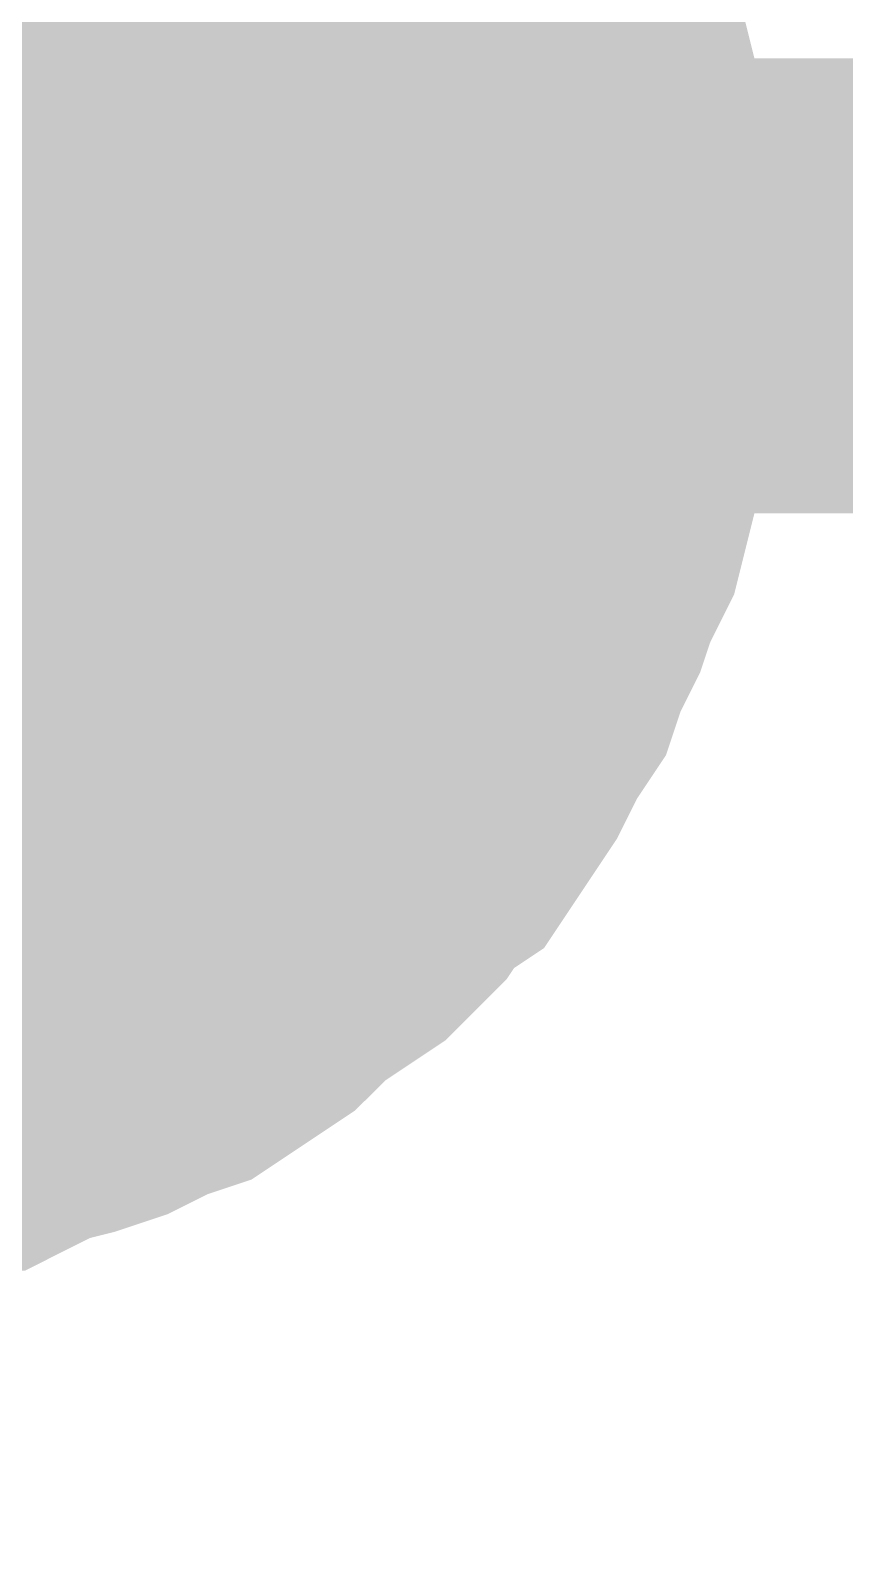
# Model space of a CAD drawing. Header units: inches. Extents: x 0 to 11.8, y 0 to 7.9.
# Drawn here: x 5.70656 to 5.72768, y 4.66732 to 4.7065 of the extents above; entities that cross this region are included whole.
import ezdxf

# ---------------------------------------------------------------- set-up
doc = ezdxf.new("R2010")
doc.units = ezdxf.units.IN
doc.header["$MEASUREMENT"] = 0
doc.layers.add('Sheet', color=255, linetype='Continuous')

msp = doc.modelspace()

# ---------------------------------------------------------------- linework, layer by layer
at = {"layer": 'Sheet'}
msp.add_lwpolyline([(5.69, 4.7, 0.02, 0.02, 1), (5.71, 4.7, 0.02, 0.02, 1)], format="xyseb", close=True, dxfattribs=at)
for points in [[(5.715626, 4.712527, 0.0118, 0.0118, 0), (5.716143, 4.711752, 0.0118, 0.0118, 0), (5.71666, 4.710977, 0.0118, 0.0118, 0), (5.717177, 4.710201, 0.0118, 0.0118, 0), (5.717694, 4.709426, 0.0118, 0.0118, 0), (5.717952, 4.708651, 0.0118, 0.0118, 0), (5.718469, 4.707617, 0.0118, 0.0118, 0), (5.718728, 4.706842, 0.0118, 0.0118, 0), (5.719244, 4.705808, 0.0118, 0.0118, 0), (5.719503, 4.704774, 0.0118, 0.0118, 0), (5.719503, 4.703999, 0.0118, 0.0118, 0), (5.719761, 4.702965, 0.0118, 0.0118, 0), (5.72002, 4.701931, 0.0118, 0.0118, 0), (5.72002, 4.700898, 0.0118, 0.0118, 0), (5.72002, 4.699864, 0.0118, 0.0118, 0)], [(5.715626, 4.712527, 0.0118, 0.0118, 0), (5.716143, 4.711752, 0.0118, 0.0118, 0), (5.71666, 4.710977, 0.0118, 0.0118, 0), (5.717177, 4.710201, 0.0118, 0.0118, 0), (5.717694, 4.709426, 0.0118, 0.0118, 0), (5.717952, 4.708651, 0.0118, 0.0118, 0), (5.718469, 4.707617, 0.0118, 0.0118, 0), (5.718728, 4.706842, 0.0118, 0.0118, 0), (5.719244, 4.705808, 0.0118, 0.0118, 0), (5.719503, 4.704774, 0.0118, 0.0118, 0), (5.719503, 4.703999, 0.0118, 0.0118, 0), (5.719761, 4.702965, 0.0118, 0.0118, 0), (5.72002, 4.701931, 0.0118, 0.0118, 0), (5.72002, 4.700898, 0.0118, 0.0118, 0), (5.72002, 4.699864, 0.0118, 0.0118, 0)], [(5.715626, 4.712527, 0.0118, 0.0118, 0), (5.716143, 4.711752, 0.0118, 0.0118, 0), (5.71666, 4.710977, 0.0118, 0.0118, 0), (5.717177, 4.710201, 0.0118, 0.0118, 0), (5.717694, 4.709426, 0.0118, 0.0118, 0), (5.717952, 4.708651, 0.0118, 0.0118, 0), (5.718469, 4.707617, 0.0118, 0.0118, 0), (5.718728, 4.706842, 0.0118, 0.0118, 0), (5.719244, 4.705808, 0.0118, 0.0118, 0), (5.719503, 4.704774, 0.0118, 0.0118, 0), (5.719503, 4.703999, 0.0118, 0.0118, 0), (5.719761, 4.702965, 0.0118, 0.0118, 0), (5.72002, 4.701931, 0.0118, 0.0118, 0), (5.72002, 4.700898, 0.0118, 0.0118, 0), (5.72002, 4.699864, 0.0118, 0.0118, 0)], [(5.715626, 4.712527, 0.0118, 0.0118, 0), (5.716143, 4.711752, 0.0118, 0.0118, 0), (5.71666, 4.710977, 0.0118, 0.0118, 0), (5.717177, 4.710201, 0.0118, 0.0118, 0), (5.717694, 4.709426, 0.0118, 0.0118, 0), (5.717952, 4.708651, 0.0118, 0.0118, 0), (5.718469, 4.707617, 0.0118, 0.0118, 0), (5.718728, 4.706842, 0.0118, 0.0118, 0), (5.719244, 4.705808, 0.0118, 0.0118, 0), (5.719503, 4.704774, 0.0118, 0.0118, 0), (5.719503, 4.703999, 0.0118, 0.0118, 0), (5.719761, 4.702965, 0.0118, 0.0118, 0), (5.72002, 4.701931, 0.0118, 0.0118, 0), (5.72002, 4.700898, 0.0118, 0.0118, 0), (5.72002, 4.699864, 0.0118, 0.0118, 0)], [(5.715626, 4.712527, 0.0118, 0.0118, 0), (5.716143, 4.711752, 0.0118, 0.0118, 0), (5.71666, 4.710977, 0.0118, 0.0118, 0), (5.717177, 4.710201, 0.0118, 0.0118, 0), (5.717694, 4.709426, 0.0118, 0.0118, 0), (5.717952, 4.708651, 0.0118, 0.0118, 0), (5.718469, 4.707617, 0.0118, 0.0118, 0), (5.718728, 4.706842, 0.0118, 0.0118, 0), (5.719244, 4.705808, 0.0118, 0.0118, 0), (5.719503, 4.704774, 0.0118, 0.0118, 0), (5.719503, 4.703999, 0.0118, 0.0118, 0), (5.719761, 4.702965, 0.0118, 0.0118, 0), (5.72002, 4.701931, 0.0118, 0.0118, 0), (5.72002, 4.700898, 0.0118, 0.0118, 0), (5.72002, 4.699864, 0.0118, 0.0118, 0)], [(5.717952, 4.708651, 0.0039, 0.0039, 0), (5.718469, 4.707617, 0.0039, 0.0039, 0), (5.718728, 4.706842, 0.0039, 0.0039, 0), (5.719244, 4.705808, 0.0039, 0.0039, 0), (5.719503, 4.704774, 0.0039, 0.0039, 0), (5.719503, 4.703999, 0.0039, 0.0039, 0), (5.719761, 4.702965, 0.0039, 0.0039, 0), (5.72002, 4.701931, 0.0039, 0.0039, 0), (5.72002, 4.700898, 0.0039, 0.0039, 0), (5.72002, 4.699864, 0.0039, 0.0039, 0)], [(5.717952, 4.708651, 0.0039, 0.0039, 0), (5.718469, 4.707617, 0.0039, 0.0039, 0), (5.718728, 4.706842, 0.0039, 0.0039, 0), (5.719244, 4.705808, 0.0039, 0.0039, 0), (5.719503, 4.704774, 0.0039, 0.0039, 0), (5.719503, 4.703999, 0.0039, 0.0039, 0), (5.719761, 4.702965, 0.0039, 0.0039, 0), (5.72002, 4.701931, 0.0039, 0.0039, 0), (5.72002, 4.700898, 0.0039, 0.0039, 0), (5.72002, 4.699864, 0.0039, 0.0039, 0)], [(5.717952, 4.708651, 0.0039, 0.0039, 0), (5.718469, 4.707617, 0.0039, 0.0039, 0), (5.718728, 4.706842, 0.0039, 0.0039, 0), (5.719244, 4.705808, 0.0039, 0.0039, 0), (5.719503, 4.704774, 0.0039, 0.0039, 0), (5.719503, 4.703999, 0.0039, 0.0039, 0), (5.719761, 4.702965, 0.0039, 0.0039, 0), (5.72002, 4.701931, 0.0039, 0.0039, 0), (5.72002, 4.700898, 0.0039, 0.0039, 0), (5.72002, 4.699864, 0.0039, 0.0039, 0)], [(5.717952, 4.708651, 0.0039, 0.0039, 0), (5.718469, 4.707617, 0.0039, 0.0039, 0), (5.718728, 4.706842, 0.0039, 0.0039, 0), (5.719244, 4.705808, 0.0039, 0.0039, 0), (5.719503, 4.704774, 0.0039, 0.0039, 0), (5.719503, 4.703999, 0.0039, 0.0039, 0), (5.719761, 4.702965, 0.0039, 0.0039, 0), (5.72002, 4.701931, 0.0039, 0.0039, 0), (5.72002, 4.700898, 0.0039, 0.0039, 0), (5.72002, 4.699864, 0.0039, 0.0039, 0)], [(5.717952, 4.708651, 0.0039, 0.0039, 0), (5.718469, 4.707617, 0.0039, 0.0039, 0), (5.718728, 4.706842, 0.0039, 0.0039, 0), (5.719244, 4.705808, 0.0039, 0.0039, 0), (5.719503, 4.704774, 0.0039, 0.0039, 0), (5.719503, 4.703999, 0.0039, 0.0039, 0), (5.719761, 4.702965, 0.0039, 0.0039, 0), (5.72002, 4.701931, 0.0039, 0.0039, 0), (5.72002, 4.700898, 0.0039, 0.0039, 0), (5.72002, 4.699864, 0.0039, 0.0039, 0)], [(4.300094, 4.29981, 0.0118, 0.0118, 0), (4.300094, 4.699864, 0.0118, 0.0118, 0), (5.700119, 4.699864, 0.0118, 0.0118, 0), (6.20022, 4.699864, 0.0118, 0.0118, 0)], [(5.72002, 4.699864, 0.0118, 0.0118, 0), (5.72002, 4.69883, 0.0118, 0.0118, 0), (5.72002, 4.697797, 0.0118, 0.0118, 0), (5.719761, 4.696763, 0.0118, 0.0118, 0), (5.719503, 4.695729, 0.0118, 0.0118, 0), (5.719503, 4.694954, 0.0118, 0.0118, 0), (5.719244, 4.69392, 0.0118, 0.0118, 0), (5.718728, 4.692886, 0.0118, 0.0118, 0), (5.718469, 4.692111, 0.0118, 0.0118, 0), (5.717952, 4.691077, 0.0118, 0.0118, 0), (5.717694, 4.690302, 0.0118, 0.0118, 0), (5.717177, 4.689527, 0.0118, 0.0118, 0), (5.71666, 4.688493, 0.0118, 0.0118, 0), (5.716143, 4.687718, 0.0118, 0.0118, 0), (5.715626, 4.686942, 0.0118, 0.0118, 0), (5.714851, 4.686425, 0.0118, 0.0118, 0), (5.714334, 4.68565, 0.0118, 0.0118, 0), (5.713559, 4.684875, 0.0118, 0.0118, 0), (5.712783, 4.684358, 0.0118, 0.0118, 0), (5.712008, 4.683841, 0.0118, 0.0118, 0), (5.711232, 4.683066, 0.0118, 0.0118, 0), (5.710457, 4.682549, 0.0118, 0.0118, 0), (5.709682, 4.682032, 0.0118, 0.0118, 0), (5.708906, 4.681774, 0.0118, 0.0118, 0), (5.707873, 4.681257, 0.0118, 0.0118, 0), (5.707097, 4.680998, 0.0118, 0.0118, 0), (5.706063, 4.68074, 0.0118, 0.0118, 0), (5.70503, 4.680223, 0.0118, 0.0118, 0), (5.704254, 4.680223, 0.0118, 0.0118, 0), (5.703221, 4.679965, 0.0118, 0.0118, 0), (5.702187, 4.679706, 0.0118, 0.0118, 0), (5.701153, 4.679706, 0.0118, 0.0118, 0), (5.700119, 4.679706, 0.0118, 0.0118, 0)], [(5.72002, 4.699864, 0.0118, 0.0118, 0), (5.72002, 4.69883, 0.0118, 0.0118, 0), (5.72002, 4.697797, 0.0118, 0.0118, 0), (5.719761, 4.696763, 0.0118, 0.0118, 0), (5.719503, 4.695729, 0.0118, 0.0118, 0), (5.719503, 4.694954, 0.0118, 0.0118, 0), (5.719244, 4.69392, 0.0118, 0.0118, 0), (5.718728, 4.692886, 0.0118, 0.0118, 0), (5.718469, 4.692111, 0.0118, 0.0118, 0), (5.717952, 4.691077, 0.0118, 0.0118, 0), (5.717694, 4.690302, 0.0118, 0.0118, 0), (5.717177, 4.689527, 0.0118, 0.0118, 0), (5.71666, 4.688493, 0.0118, 0.0118, 0), (5.716143, 4.687718, 0.0118, 0.0118, 0), (5.715626, 4.686942, 0.0118, 0.0118, 0), (5.714851, 4.686425, 0.0118, 0.0118, 0), (5.714334, 4.68565, 0.0118, 0.0118, 0), (5.713559, 4.684875, 0.0118, 0.0118, 0), (5.712783, 4.684358, 0.0118, 0.0118, 0), (5.712008, 4.683841, 0.0118, 0.0118, 0), (5.711232, 4.683066, 0.0118, 0.0118, 0), (5.710457, 4.682549, 0.0118, 0.0118, 0), (5.709682, 4.682032, 0.0118, 0.0118, 0), (5.708906, 4.681774, 0.0118, 0.0118, 0), (5.707873, 4.681257, 0.0118, 0.0118, 0), (5.707097, 4.680998, 0.0118, 0.0118, 0), (5.706063, 4.68074, 0.0118, 0.0118, 0), (5.70503, 4.680223, 0.0118, 0.0118, 0), (5.704254, 4.680223, 0.0118, 0.0118, 0), (5.703221, 4.679965, 0.0118, 0.0118, 0), (5.702187, 4.679706, 0.0118, 0.0118, 0), (5.701153, 4.679706, 0.0118, 0.0118, 0), (5.700119, 4.679706, 0.0118, 0.0118, 0)], [(5.72002, 4.699864, 0.0118, 0.0118, 0), (5.72002, 4.69883, 0.0118, 0.0118, 0), (5.72002, 4.697797, 0.0118, 0.0118, 0), (5.719761, 4.696763, 0.0118, 0.0118, 0), (5.719503, 4.695729, 0.0118, 0.0118, 0), (5.719503, 4.694954, 0.0118, 0.0118, 0), (5.719244, 4.69392, 0.0118, 0.0118, 0), (5.718728, 4.692886, 0.0118, 0.0118, 0), (5.718469, 4.692111, 0.0118, 0.0118, 0), (5.717952, 4.691077, 0.0118, 0.0118, 0), (5.717694, 4.690302, 0.0118, 0.0118, 0), (5.717177, 4.689527, 0.0118, 0.0118, 0), (5.71666, 4.688493, 0.0118, 0.0118, 0), (5.716143, 4.687718, 0.0118, 0.0118, 0), (5.715626, 4.686942, 0.0118, 0.0118, 0), (5.714851, 4.686425, 0.0118, 0.0118, 0), (5.714334, 4.68565, 0.0118, 0.0118, 0), (5.713559, 4.684875, 0.0118, 0.0118, 0), (5.712783, 4.684358, 0.0118, 0.0118, 0), (5.712008, 4.683841, 0.0118, 0.0118, 0), (5.711232, 4.683066, 0.0118, 0.0118, 0), (5.710457, 4.682549, 0.0118, 0.0118, 0), (5.709682, 4.682032, 0.0118, 0.0118, 0), (5.708906, 4.681774, 0.0118, 0.0118, 0), (5.707873, 4.681257, 0.0118, 0.0118, 0), (5.707097, 4.680998, 0.0118, 0.0118, 0), (5.706063, 4.68074, 0.0118, 0.0118, 0), (5.70503, 4.680223, 0.0118, 0.0118, 0), (5.704254, 4.680223, 0.0118, 0.0118, 0), (5.703221, 4.679965, 0.0118, 0.0118, 0), (5.702187, 4.679706, 0.0118, 0.0118, 0), (5.701153, 4.679706, 0.0118, 0.0118, 0), (5.700119, 4.679706, 0.0118, 0.0118, 0)], [(5.72002, 4.699864, 0.0118, 0.0118, 0), (5.72002, 4.69883, 0.0118, 0.0118, 0), (5.72002, 4.697797, 0.0118, 0.0118, 0), (5.719761, 4.696763, 0.0118, 0.0118, 0), (5.719503, 4.695729, 0.0118, 0.0118, 0), (5.719503, 4.694954, 0.0118, 0.0118, 0), (5.719244, 4.69392, 0.0118, 0.0118, 0), (5.718728, 4.692886, 0.0118, 0.0118, 0), (5.718469, 4.692111, 0.0118, 0.0118, 0), (5.717952, 4.691077, 0.0118, 0.0118, 0), (5.717694, 4.690302, 0.0118, 0.0118, 0), (5.717177, 4.689527, 0.0118, 0.0118, 0), (5.71666, 4.688493, 0.0118, 0.0118, 0), (5.716143, 4.687718, 0.0118, 0.0118, 0), (5.715626, 4.686942, 0.0118, 0.0118, 0), (5.714851, 4.686425, 0.0118, 0.0118, 0), (5.714334, 4.68565, 0.0118, 0.0118, 0), (5.713559, 4.684875, 0.0118, 0.0118, 0), (5.712783, 4.684358, 0.0118, 0.0118, 0), (5.712008, 4.683841, 0.0118, 0.0118, 0), (5.711232, 4.683066, 0.0118, 0.0118, 0), (5.710457, 4.682549, 0.0118, 0.0118, 0), (5.709682, 4.682032, 0.0118, 0.0118, 0), (5.708906, 4.681774, 0.0118, 0.0118, 0), (5.707873, 4.681257, 0.0118, 0.0118, 0), (5.707097, 4.680998, 0.0118, 0.0118, 0), (5.706063, 4.68074, 0.0118, 0.0118, 0), (5.70503, 4.680223, 0.0118, 0.0118, 0), (5.704254, 4.680223, 0.0118, 0.0118, 0), (5.703221, 4.679965, 0.0118, 0.0118, 0), (5.702187, 4.679706, 0.0118, 0.0118, 0), (5.701153, 4.679706, 0.0118, 0.0118, 0), (5.700119, 4.679706, 0.0118, 0.0118, 0)], [(5.72002, 4.699864, 0.0118, 0.0118, 0), (5.72002, 4.69883, 0.0118, 0.0118, 0), (5.72002, 4.697797, 0.0118, 0.0118, 0), (5.719761, 4.696763, 0.0118, 0.0118, 0), (5.719503, 4.695729, 0.0118, 0.0118, 0), (5.719503, 4.694954, 0.0118, 0.0118, 0), (5.719244, 4.69392, 0.0118, 0.0118, 0), (5.718728, 4.692886, 0.0118, 0.0118, 0), (5.718469, 4.692111, 0.0118, 0.0118, 0), (5.717952, 4.691077, 0.0118, 0.0118, 0), (5.717694, 4.690302, 0.0118, 0.0118, 0), (5.717177, 4.689527, 0.0118, 0.0118, 0), (5.71666, 4.688493, 0.0118, 0.0118, 0), (5.716143, 4.687718, 0.0118, 0.0118, 0), (5.715626, 4.686942, 0.0118, 0.0118, 0), (5.714851, 4.686425, 0.0118, 0.0118, 0), (5.714334, 4.68565, 0.0118, 0.0118, 0), (5.713559, 4.684875, 0.0118, 0.0118, 0), (5.712783, 4.684358, 0.0118, 0.0118, 0), (5.712008, 4.683841, 0.0118, 0.0118, 0), (5.711232, 4.683066, 0.0118, 0.0118, 0), (5.710457, 4.682549, 0.0118, 0.0118, 0), (5.709682, 4.682032, 0.0118, 0.0118, 0), (5.708906, 4.681774, 0.0118, 0.0118, 0), (5.707873, 4.681257, 0.0118, 0.0118, 0), (5.707097, 4.680998, 0.0118, 0.0118, 0), (5.706063, 4.68074, 0.0118, 0.0118, 0), (5.70503, 4.680223, 0.0118, 0.0118, 0), (5.704254, 4.680223, 0.0118, 0.0118, 0), (5.703221, 4.679965, 0.0118, 0.0118, 0), (5.702187, 4.679706, 0.0118, 0.0118, 0), (5.701153, 4.679706, 0.0118, 0.0118, 0), (5.700119, 4.679706, 0.0118, 0.0118, 0)], [(5.72002, 4.699864, 0.0118, 0.0118, 0), (5.72002, 4.699864, 0.0118, 0.0118, 0), (5.72002, 4.699864, 0.0118, 0.0118, 0), (5.72002, 4.699864, 0.0118, 0.0118, 0), (5.72002, 4.699864, 0.0118, 0.0118, 0), (5.72002, 4.699864, 0.0118, 0.0118, 0), (5.72002, 4.699864, 0.0118, 0.0118, 0), (5.72002, 4.699864, 0.0118, 0.0118, 0), (5.72002, 4.699864, 0.0118, 0.0118, 0), (5.72002, 4.699864, 0.0118, 0.0118, 0), (5.72002, 4.699864, 0.0118, 0.0118, 0), (5.72002, 4.699864, 0.0118, 0.0118, 0), (5.72002, 4.699864, 0.0118, 0.0118, 0), (5.72002, 4.699864, 0.0118, 0.0118, 0), (5.72002, 4.699864, 0.0118, 0.0118, 0), (5.72002, 4.699864, 0.0118, 0.0118, 0), (5.72002, 4.699864, 0.0118, 0.0118, 0), (5.72002, 4.699864, 0.0118, 0.0118, 0), (5.72002, 4.699864, 0.0118, 0.0118, 0), (5.72002, 4.699864, 0.0118, 0.0118, 0), (5.72002, 4.699864, 0.0118, 0.0118, 0), (5.72002, 4.699864, 0.0118, 0.0118, 0), (5.72002, 4.699864, 0.0118, 0.0118, 0), (5.72002, 4.699864, 0.0118, 0.0118, 0), (5.72002, 4.699864, 0.0118, 0.0118, 0), (5.72002, 4.699864, 0.0118, 0.0118, 0), (5.72002, 4.699864, 0.0118, 0.0118, 0), (5.72002, 4.699864, 0.0118, 0.0118, 0), (5.72002, 4.699864, 0.0118, 0.0118, 0), (5.72002, 4.699864, 0.0118, 0.0118, 0), (5.72002, 4.699864, 0.0118, 0.0118, 0), (5.72002, 4.699864, 0.0118, 0.0118, 0), (5.72002, 4.699864, 0.0118, 0.0118, 0)], [(5.72002, 4.699864, 0.0118, 0.0118, 0), (5.72002, 4.699864, 0.0118, 0.0118, 0)], [(5.72002, 4.699864, 0.0118, 0.0118, 0), (5.72002, 4.699864, 0.0118, 0.0118, 0), (5.72002, 4.699864, 0.0118, 0.0118, 0), (5.72002, 4.699864, 0.0118, 0.0118, 0), (5.72002, 4.699864, 0.0118, 0.0118, 0), (5.72002, 4.699864, 0.0118, 0.0118, 0), (5.72002, 4.699864, 0.0118, 0.0118, 0), (5.72002, 4.699864, 0.0118, 0.0118, 0), (5.72002, 4.699864, 0.0118, 0.0118, 0), (5.72002, 4.699864, 0.0118, 0.0118, 0), (5.72002, 4.699864, 0.0118, 0.0118, 0), (5.72002, 4.699864, 0.0118, 0.0118, 0), (5.72002, 4.699864, 0.0118, 0.0118, 0), (5.72002, 4.699864, 0.0118, 0.0118, 0), (5.72002, 4.699864, 0.0118, 0.0118, 0), (5.72002, 4.699864, 0.0118, 0.0118, 0), (5.72002, 4.699864, 0.0118, 0.0118, 0), (5.72002, 4.699864, 0.0118, 0.0118, 0), (5.72002, 4.699864, 0.0118, 0.0118, 0), (5.72002, 4.699864, 0.0118, 0.0118, 0), (5.72002, 4.699864, 0.0118, 0.0118, 0), (5.72002, 4.699864, 0.0118, 0.0118, 0), (5.72002, 4.699864, 0.0118, 0.0118, 0), (5.72002, 4.699864, 0.0118, 0.0118, 0), (5.72002, 4.699864, 0.0118, 0.0118, 0), (5.72002, 4.699864, 0.0118, 0.0118, 0), (5.72002, 4.699864, 0.0118, 0.0118, 0), (5.72002, 4.699864, 0.0118, 0.0118, 0), (5.72002, 4.699864, 0.0118, 0.0118, 0), (5.72002, 4.699864, 0.0118, 0.0118, 0), (5.72002, 4.699864, 0.0118, 0.0118, 0), (5.72002, 4.699864, 0.0118, 0.0118, 0), (5.72002, 4.699864, 0.0118, 0.0118, 0)], [(5.72002, 4.699864, 0.0118, 0.0118, 0), (5.72002, 4.699864, 0.0118, 0.0118, 0)], [(5.72002, 4.699864, 0.0118, 0.0118, 0), (5.72002, 4.699864, 0.0118, 0.0118, 0), (5.72002, 4.699864, 0.0118, 0.0118, 0), (5.72002, 4.699864, 0.0118, 0.0118, 0), (5.72002, 4.699864, 0.0118, 0.0118, 0), (5.72002, 4.699864, 0.0118, 0.0118, 0), (5.72002, 4.699864, 0.0118, 0.0118, 0), (5.72002, 4.699864, 0.0118, 0.0118, 0), (5.72002, 4.699864, 0.0118, 0.0118, 0), (5.72002, 4.699864, 0.0118, 0.0118, 0), (5.72002, 4.699864, 0.0118, 0.0118, 0), (5.72002, 4.699864, 0.0118, 0.0118, 0), (5.72002, 4.699864, 0.0118, 0.0118, 0), (5.72002, 4.699864, 0.0118, 0.0118, 0), (5.72002, 4.699864, 0.0118, 0.0118, 0), (5.72002, 4.699864, 0.0118, 0.0118, 0), (5.72002, 4.699864, 0.0118, 0.0118, 0), (5.72002, 4.699864, 0.0118, 0.0118, 0), (5.72002, 4.699864, 0.0118, 0.0118, 0), (5.72002, 4.699864, 0.0118, 0.0118, 0), (5.72002, 4.699864, 0.0118, 0.0118, 0), (5.72002, 4.699864, 0.0118, 0.0118, 0), (5.72002, 4.699864, 0.0118, 0.0118, 0), (5.72002, 4.699864, 0.0118, 0.0118, 0), (5.72002, 4.699864, 0.0118, 0.0118, 0), (5.72002, 4.699864, 0.0118, 0.0118, 0), (5.72002, 4.699864, 0.0118, 0.0118, 0), (5.72002, 4.699864, 0.0118, 0.0118, 0), (5.72002, 4.699864, 0.0118, 0.0118, 0), (5.72002, 4.699864, 0.0118, 0.0118, 0), (5.72002, 4.699864, 0.0118, 0.0118, 0), (5.72002, 4.699864, 0.0118, 0.0118, 0), (5.72002, 4.699864, 0.0118, 0.0118, 0)], [(5.72002, 4.699864, 0.0118, 0.0118, 0), (5.72002, 4.699864, 0.0118, 0.0118, 0)], [(5.72002, 4.699864, 0.0118, 0.0118, 0), (5.72002, 4.699864, 0.0118, 0.0118, 0), (5.72002, 4.699864, 0.0118, 0.0118, 0), (5.72002, 4.699864, 0.0118, 0.0118, 0), (5.72002, 4.699864, 0.0118, 0.0118, 0), (5.72002, 4.699864, 0.0118, 0.0118, 0), (5.72002, 4.699864, 0.0118, 0.0118, 0), (5.72002, 4.699864, 0.0118, 0.0118, 0), (5.72002, 4.699864, 0.0118, 0.0118, 0), (5.72002, 4.699864, 0.0118, 0.0118, 0), (5.72002, 4.699864, 0.0118, 0.0118, 0), (5.72002, 4.699864, 0.0118, 0.0118, 0), (5.72002, 4.699864, 0.0118, 0.0118, 0), (5.72002, 4.699864, 0.0118, 0.0118, 0), (5.72002, 4.699864, 0.0118, 0.0118, 0), (5.72002, 4.699864, 0.0118, 0.0118, 0), (5.72002, 4.699864, 0.0118, 0.0118, 0), (5.72002, 4.699864, 0.0118, 0.0118, 0), (5.72002, 4.699864, 0.0118, 0.0118, 0), (5.72002, 4.699864, 0.0118, 0.0118, 0), (5.72002, 4.699864, 0.0118, 0.0118, 0), (5.72002, 4.699864, 0.0118, 0.0118, 0), (5.72002, 4.699864, 0.0118, 0.0118, 0), (5.72002, 4.699864, 0.0118, 0.0118, 0), (5.72002, 4.699864, 0.0118, 0.0118, 0), (5.72002, 4.699864, 0.0118, 0.0118, 0), (5.72002, 4.699864, 0.0118, 0.0118, 0), (5.72002, 4.699864, 0.0118, 0.0118, 0), (5.72002, 4.699864, 0.0118, 0.0118, 0), (5.72002, 4.699864, 0.0118, 0.0118, 0), (5.72002, 4.699864, 0.0118, 0.0118, 0), (5.72002, 4.699864, 0.0118, 0.0118, 0), (5.72002, 4.699864, 0.0118, 0.0118, 0)], [(5.72002, 4.699864, 0.0118, 0.0118, 0), (5.72002, 4.699864, 0.0118, 0.0118, 0)], [(5.72002, 4.699864, 0.0118, 0.0118, 0), (5.72002, 4.699864, 0.0118, 0.0118, 0), (5.72002, 4.699864, 0.0118, 0.0118, 0), (5.72002, 4.699864, 0.0118, 0.0118, 0), (5.72002, 4.699864, 0.0118, 0.0118, 0), (5.72002, 4.699864, 0.0118, 0.0118, 0), (5.72002, 4.699864, 0.0118, 0.0118, 0), (5.72002, 4.699864, 0.0118, 0.0118, 0), (5.72002, 4.699864, 0.0118, 0.0118, 0), (5.72002, 4.699864, 0.0118, 0.0118, 0), (5.72002, 4.699864, 0.0118, 0.0118, 0), (5.72002, 4.699864, 0.0118, 0.0118, 0), (5.72002, 4.699864, 0.0118, 0.0118, 0), (5.72002, 4.699864, 0.0118, 0.0118, 0), (5.72002, 4.699864, 0.0118, 0.0118, 0), (5.72002, 4.699864, 0.0118, 0.0118, 0), (5.72002, 4.699864, 0.0118, 0.0118, 0), (5.72002, 4.699864, 0.0118, 0.0118, 0), (5.72002, 4.699864, 0.0118, 0.0118, 0), (5.72002, 4.699864, 0.0118, 0.0118, 0), (5.72002, 4.699864, 0.0118, 0.0118, 0), (5.72002, 4.699864, 0.0118, 0.0118, 0), (5.72002, 4.699864, 0.0118, 0.0118, 0), (5.72002, 4.699864, 0.0118, 0.0118, 0), (5.72002, 4.699864, 0.0118, 0.0118, 0), (5.72002, 4.699864, 0.0118, 0.0118, 0), (5.72002, 4.699864, 0.0118, 0.0118, 0), (5.72002, 4.699864, 0.0118, 0.0118, 0), (5.72002, 4.699864, 0.0118, 0.0118, 0), (5.72002, 4.699864, 0.0118, 0.0118, 0), (5.72002, 4.699864, 0.0118, 0.0118, 0), (5.72002, 4.699864, 0.0118, 0.0118, 0), (5.72002, 4.699864, 0.0118, 0.0118, 0)], [(5.72002, 4.699864, 0.0118, 0.0118, 0), (5.72002, 4.699864, 0.0118, 0.0118, 0)], [(5.72002, 4.699864, 0.0039, 0.0039, 0), (5.72002, 4.69883, 0.0039, 0.0039, 0), (5.72002, 4.697797, 0.0039, 0.0039, 0), (5.719761, 4.696763, 0.0039, 0.0039, 0), (5.719503, 4.695729, 0.0039, 0.0039, 0), (5.719503, 4.694954, 0.0039, 0.0039, 0), (5.719244, 4.69392, 0.0039, 0.0039, 0), (5.718728, 4.692886, 0.0039, 0.0039, 0), (5.718469, 4.692111, 0.0039, 0.0039, 0), (5.717952, 4.691077, 0.0039, 0.0039, 0), (5.717694, 4.690302, 0.0039, 0.0039, 0), (5.717177, 4.689527, 0.0039, 0.0039, 0), (5.71666, 4.688493, 0.0039, 0.0039, 0), (5.716143, 4.687718, 0.0039, 0.0039, 0), (5.715626, 4.686942, 0.0039, 0.0039, 0), (5.714851, 4.686425, 0.0039, 0.0039, 0), (5.714334, 4.68565, 0.0039, 0.0039, 0), (5.713559, 4.684875, 0.0039, 0.0039, 0), (5.712783, 4.684358, 0.0039, 0.0039, 0), (5.712008, 4.683841, 0.0039, 0.0039, 0), (5.711232, 4.683066, 0.0039, 0.0039, 0), (5.710457, 4.682549, 0.0039, 0.0039, 0), (5.709682, 4.682032, 0.0039, 0.0039, 0), (5.708906, 4.681774, 0.0039, 0.0039, 0), (5.707873, 4.681257, 0.0039, 0.0039, 0), (5.707097, 4.680998, 0.0039, 0.0039, 0), (5.706063, 4.68074, 0.0039, 0.0039, 0), (5.70503, 4.680223, 0.0039, 0.0039, 0), (5.704254, 4.680223, 0.0039, 0.0039, 0)], [(5.72002, 4.699864, 0.0039, 0.0039, 0), (5.72002, 4.69883, 0.0039, 0.0039, 0), (5.72002, 4.697797, 0.0039, 0.0039, 0), (5.719761, 4.696763, 0.0039, 0.0039, 0), (5.719503, 4.695729, 0.0039, 0.0039, 0), (5.719503, 4.694954, 0.0039, 0.0039, 0), (5.719244, 4.69392, 0.0039, 0.0039, 0), (5.718728, 4.692886, 0.0039, 0.0039, 0), (5.718469, 4.692111, 0.0039, 0.0039, 0), (5.717952, 4.691077, 0.0039, 0.0039, 0), (5.717694, 4.690302, 0.0039, 0.0039, 0), (5.717177, 4.689527, 0.0039, 0.0039, 0), (5.71666, 4.688493, 0.0039, 0.0039, 0), (5.716143, 4.687718, 0.0039, 0.0039, 0), (5.715626, 4.686942, 0.0039, 0.0039, 0), (5.714851, 4.686425, 0.0039, 0.0039, 0), (5.714334, 4.68565, 0.0039, 0.0039, 0), (5.713559, 4.684875, 0.0039, 0.0039, 0), (5.712783, 4.684358, 0.0039, 0.0039, 0), (5.712008, 4.683841, 0.0039, 0.0039, 0), (5.711232, 4.683066, 0.0039, 0.0039, 0), (5.710457, 4.682549, 0.0039, 0.0039, 0), (5.709682, 4.682032, 0.0039, 0.0039, 0), (5.708906, 4.681774, 0.0039, 0.0039, 0), (5.707873, 4.681257, 0.0039, 0.0039, 0), (5.707097, 4.680998, 0.0039, 0.0039, 0), (5.706063, 4.68074, 0.0039, 0.0039, 0), (5.70503, 4.680223, 0.0039, 0.0039, 0), (5.704254, 4.680223, 0.0039, 0.0039, 0)], [(5.72002, 4.699864, 0.0039, 0.0039, 0), (5.72002, 4.69883, 0.0039, 0.0039, 0), (5.72002, 4.697797, 0.0039, 0.0039, 0), (5.719761, 4.696763, 0.0039, 0.0039, 0), (5.719503, 4.695729, 0.0039, 0.0039, 0), (5.719503, 4.694954, 0.0039, 0.0039, 0), (5.719244, 4.69392, 0.0039, 0.0039, 0), (5.718728, 4.692886, 0.0039, 0.0039, 0), (5.718469, 4.692111, 0.0039, 0.0039, 0), (5.717952, 4.691077, 0.0039, 0.0039, 0), (5.717694, 4.690302, 0.0039, 0.0039, 0), (5.717177, 4.689527, 0.0039, 0.0039, 0), (5.71666, 4.688493, 0.0039, 0.0039, 0), (5.716143, 4.687718, 0.0039, 0.0039, 0), (5.715626, 4.686942, 0.0039, 0.0039, 0), (5.714851, 4.686425, 0.0039, 0.0039, 0), (5.714334, 4.68565, 0.0039, 0.0039, 0), (5.713559, 4.684875, 0.0039, 0.0039, 0), (5.712783, 4.684358, 0.0039, 0.0039, 0), (5.712008, 4.683841, 0.0039, 0.0039, 0), (5.711232, 4.683066, 0.0039, 0.0039, 0), (5.710457, 4.682549, 0.0039, 0.0039, 0), (5.709682, 4.682032, 0.0039, 0.0039, 0), (5.708906, 4.681774, 0.0039, 0.0039, 0), (5.707873, 4.681257, 0.0039, 0.0039, 0), (5.707097, 4.680998, 0.0039, 0.0039, 0), (5.706063, 4.68074, 0.0039, 0.0039, 0), (5.70503, 4.680223, 0.0039, 0.0039, 0), (5.704254, 4.680223, 0.0039, 0.0039, 0)], [(5.72002, 4.699864, 0.0039, 0.0039, 0), (5.72002, 4.69883, 0.0039, 0.0039, 0), (5.72002, 4.697797, 0.0039, 0.0039, 0), (5.719761, 4.696763, 0.0039, 0.0039, 0), (5.719503, 4.695729, 0.0039, 0.0039, 0), (5.719503, 4.694954, 0.0039, 0.0039, 0), (5.719244, 4.69392, 0.0039, 0.0039, 0), (5.718728, 4.692886, 0.0039, 0.0039, 0), (5.718469, 4.692111, 0.0039, 0.0039, 0), (5.717952, 4.691077, 0.0039, 0.0039, 0), (5.717694, 4.690302, 0.0039, 0.0039, 0), (5.717177, 4.689527, 0.0039, 0.0039, 0), (5.71666, 4.688493, 0.0039, 0.0039, 0), (5.716143, 4.687718, 0.0039, 0.0039, 0), (5.715626, 4.686942, 0.0039, 0.0039, 0), (5.714851, 4.686425, 0.0039, 0.0039, 0), (5.714334, 4.68565, 0.0039, 0.0039, 0), (5.713559, 4.684875, 0.0039, 0.0039, 0), (5.712783, 4.684358, 0.0039, 0.0039, 0), (5.712008, 4.683841, 0.0039, 0.0039, 0), (5.711232, 4.683066, 0.0039, 0.0039, 0), (5.710457, 4.682549, 0.0039, 0.0039, 0), (5.709682, 4.682032, 0.0039, 0.0039, 0), (5.708906, 4.681774, 0.0039, 0.0039, 0), (5.707873, 4.681257, 0.0039, 0.0039, 0), (5.707097, 4.680998, 0.0039, 0.0039, 0), (5.706063, 4.68074, 0.0039, 0.0039, 0), (5.70503, 4.680223, 0.0039, 0.0039, 0), (5.704254, 4.680223, 0.0039, 0.0039, 0)], [(5.72002, 4.699864, 0.0039, 0.0039, 0), (5.72002, 4.69883, 0.0039, 0.0039, 0), (5.72002, 4.697797, 0.0039, 0.0039, 0), (5.719761, 4.696763, 0.0039, 0.0039, 0), (5.719503, 4.695729, 0.0039, 0.0039, 0), (5.719503, 4.694954, 0.0039, 0.0039, 0), (5.719244, 4.69392, 0.0039, 0.0039, 0), (5.718728, 4.692886, 0.0039, 0.0039, 0), (5.718469, 4.692111, 0.0039, 0.0039, 0), (5.717952, 4.691077, 0.0039, 0.0039, 0), (5.717694, 4.690302, 0.0039, 0.0039, 0), (5.717177, 4.689527, 0.0039, 0.0039, 0), (5.71666, 4.688493, 0.0039, 0.0039, 0), (5.716143, 4.687718, 0.0039, 0.0039, 0), (5.715626, 4.686942, 0.0039, 0.0039, 0), (5.714851, 4.686425, 0.0039, 0.0039, 0), (5.714334, 4.68565, 0.0039, 0.0039, 0), (5.713559, 4.684875, 0.0039, 0.0039, 0), (5.712783, 4.684358, 0.0039, 0.0039, 0), (5.712008, 4.683841, 0.0039, 0.0039, 0), (5.711232, 4.683066, 0.0039, 0.0039, 0), (5.710457, 4.682549, 0.0039, 0.0039, 0), (5.709682, 4.682032, 0.0039, 0.0039, 0), (5.708906, 4.681774, 0.0039, 0.0039, 0), (5.707873, 4.681257, 0.0039, 0.0039, 0), (5.707097, 4.680998, 0.0039, 0.0039, 0), (5.706063, 4.68074, 0.0039, 0.0039, 0), (5.70503, 4.680223, 0.0039, 0.0039, 0), (5.704254, 4.680223, 0.0039, 0.0039, 0)], [(5.72002, 4.699864, 0.0039, 0.0039, 0), (5.72002, 4.699864, 0.0039, 0.0039, 0), (5.72002, 4.699864, 0.0039, 0.0039, 0), (5.72002, 4.699864, 0.0039, 0.0039, 0), (5.72002, 4.699864, 0.0039, 0.0039, 0), (5.72002, 4.699864, 0.0039, 0.0039, 0), (5.72002, 4.699864, 0.0039, 0.0039, 0), (5.72002, 4.699864, 0.0039, 0.0039, 0), (5.72002, 4.699864, 0.0039, 0.0039, 0), (5.72002, 4.699864, 0.0039, 0.0039, 0), (5.72002, 4.699864, 0.0039, 0.0039, 0), (5.72002, 4.699864, 0.0039, 0.0039, 0), (5.72002, 4.699864, 0.0039, 0.0039, 0), (5.72002, 4.699864, 0.0039, 0.0039, 0), (5.72002, 4.699864, 0.0039, 0.0039, 0), (5.72002, 4.699864, 0.0039, 0.0039, 0), (5.72002, 4.699864, 0.0039, 0.0039, 0), (5.72002, 4.699864, 0.0039, 0.0039, 0), (5.72002, 4.699864, 0.0039, 0.0039, 0), (5.72002, 4.699864, 0.0039, 0.0039, 0), (5.72002, 4.699864, 0.0039, 0.0039, 0), (5.72002, 4.699864, 0.0039, 0.0039, 0), (5.72002, 4.699864, 0.0039, 0.0039, 0), (5.72002, 4.699864, 0.0039, 0.0039, 0), (5.72002, 4.699864, 0.0039, 0.0039, 0), (5.72002, 4.699864, 0.0039, 0.0039, 0), (5.72002, 4.699864, 0.0039, 0.0039, 0), (5.72002, 4.699864, 0.0039, 0.0039, 0), (5.72002, 4.699864, 0.0039, 0.0039, 0), (5.72002, 4.699864, 0.0039, 0.0039, 0), (5.72002, 4.699864, 0.0039, 0.0039, 0), (5.72002, 4.699864, 0.0039, 0.0039, 0), (5.72002, 4.699864, 0.0039, 0.0039, 0)], [(5.72002, 4.699864, 0.0039, 0.0039, 0), (5.72002, 4.699864, 0.0039, 0.0039, 0)], [(5.72002, 4.699864, 0.0039, 0.0039, 0), (5.72002, 4.699864, 0.0039, 0.0039, 0), (5.72002, 4.699864, 0.0039, 0.0039, 0), (5.72002, 4.699864, 0.0039, 0.0039, 0), (5.72002, 4.699864, 0.0039, 0.0039, 0), (5.72002, 4.699864, 0.0039, 0.0039, 0), (5.72002, 4.699864, 0.0039, 0.0039, 0), (5.72002, 4.699864, 0.0039, 0.0039, 0), (5.72002, 4.699864, 0.0039, 0.0039, 0), (5.72002, 4.699864, 0.0039, 0.0039, 0), (5.72002, 4.699864, 0.0039, 0.0039, 0), (5.72002, 4.699864, 0.0039, 0.0039, 0), (5.72002, 4.699864, 0.0039, 0.0039, 0), (5.72002, 4.699864, 0.0039, 0.0039, 0), (5.72002, 4.699864, 0.0039, 0.0039, 0), (5.72002, 4.699864, 0.0039, 0.0039, 0), (5.72002, 4.699864, 0.0039, 0.0039, 0), (5.72002, 4.699864, 0.0039, 0.0039, 0), (5.72002, 4.699864, 0.0039, 0.0039, 0), (5.72002, 4.699864, 0.0039, 0.0039, 0), (5.72002, 4.699864, 0.0039, 0.0039, 0), (5.72002, 4.699864, 0.0039, 0.0039, 0), (5.72002, 4.699864, 0.0039, 0.0039, 0), (5.72002, 4.699864, 0.0039, 0.0039, 0), (5.72002, 4.699864, 0.0039, 0.0039, 0), (5.72002, 4.699864, 0.0039, 0.0039, 0), (5.72002, 4.699864, 0.0039, 0.0039, 0), (5.72002, 4.699864, 0.0039, 0.0039, 0), (5.72002, 4.699864, 0.0039, 0.0039, 0), (5.72002, 4.699864, 0.0039, 0.0039, 0), (5.72002, 4.699864, 0.0039, 0.0039, 0), (5.72002, 4.699864, 0.0039, 0.0039, 0), (5.72002, 4.699864, 0.0039, 0.0039, 0)], [(5.72002, 4.699864, 0.0039, 0.0039, 0), (5.72002, 4.699864, 0.0039, 0.0039, 0)], [(5.72002, 4.699864, 0.0039, 0.0039, 0), (5.72002, 4.699864, 0.0039, 0.0039, 0), (5.72002, 4.699864, 0.0039, 0.0039, 0), (5.72002, 4.699864, 0.0039, 0.0039, 0), (5.72002, 4.699864, 0.0039, 0.0039, 0), (5.72002, 4.699864, 0.0039, 0.0039, 0), (5.72002, 4.699864, 0.0039, 0.0039, 0), (5.72002, 4.699864, 0.0039, 0.0039, 0), (5.72002, 4.699864, 0.0039, 0.0039, 0), (5.72002, 4.699864, 0.0039, 0.0039, 0), (5.72002, 4.699864, 0.0039, 0.0039, 0), (5.72002, 4.699864, 0.0039, 0.0039, 0), (5.72002, 4.699864, 0.0039, 0.0039, 0), (5.72002, 4.699864, 0.0039, 0.0039, 0), (5.72002, 4.699864, 0.0039, 0.0039, 0), (5.72002, 4.699864, 0.0039, 0.0039, 0), (5.72002, 4.699864, 0.0039, 0.0039, 0), (5.72002, 4.699864, 0.0039, 0.0039, 0), (5.72002, 4.699864, 0.0039, 0.0039, 0), (5.72002, 4.699864, 0.0039, 0.0039, 0), (5.72002, 4.699864, 0.0039, 0.0039, 0), (5.72002, 4.699864, 0.0039, 0.0039, 0), (5.72002, 4.699864, 0.0039, 0.0039, 0), (5.72002, 4.699864, 0.0039, 0.0039, 0), (5.72002, 4.699864, 0.0039, 0.0039, 0), (5.72002, 4.699864, 0.0039, 0.0039, 0), (5.72002, 4.699864, 0.0039, 0.0039, 0), (5.72002, 4.699864, 0.0039, 0.0039, 0), (5.72002, 4.699864, 0.0039, 0.0039, 0), (5.72002, 4.699864, 0.0039, 0.0039, 0), (5.72002, 4.699864, 0.0039, 0.0039, 0), (5.72002, 4.699864, 0.0039, 0.0039, 0), (5.72002, 4.699864, 0.0039, 0.0039, 0)], [(5.72002, 4.699864, 0.0039, 0.0039, 0), (5.72002, 4.699864, 0.0039, 0.0039, 0)], [(5.72002, 4.699864, 0.0039, 0.0039, 0), (5.72002, 4.699864, 0.0039, 0.0039, 0), (5.72002, 4.699864, 0.0039, 0.0039, 0), (5.72002, 4.699864, 0.0039, 0.0039, 0), (5.72002, 4.699864, 0.0039, 0.0039, 0), (5.72002, 4.699864, 0.0039, 0.0039, 0), (5.72002, 4.699864, 0.0039, 0.0039, 0), (5.72002, 4.699864, 0.0039, 0.0039, 0), (5.72002, 4.699864, 0.0039, 0.0039, 0), (5.72002, 4.699864, 0.0039, 0.0039, 0), (5.72002, 4.699864, 0.0039, 0.0039, 0), (5.72002, 4.699864, 0.0039, 0.0039, 0), (5.72002, 4.699864, 0.0039, 0.0039, 0), (5.72002, 4.699864, 0.0039, 0.0039, 0), (5.72002, 4.699864, 0.0039, 0.0039, 0), (5.72002, 4.699864, 0.0039, 0.0039, 0), (5.72002, 4.699864, 0.0039, 0.0039, 0), (5.72002, 4.699864, 0.0039, 0.0039, 0), (5.72002, 4.699864, 0.0039, 0.0039, 0), (5.72002, 4.699864, 0.0039, 0.0039, 0), (5.72002, 4.699864, 0.0039, 0.0039, 0), (5.72002, 4.699864, 0.0039, 0.0039, 0), (5.72002, 4.699864, 0.0039, 0.0039, 0), (5.72002, 4.699864, 0.0039, 0.0039, 0), (5.72002, 4.699864, 0.0039, 0.0039, 0), (5.72002, 4.699864, 0.0039, 0.0039, 0), (5.72002, 4.699864, 0.0039, 0.0039, 0), (5.72002, 4.699864, 0.0039, 0.0039, 0), (5.72002, 4.699864, 0.0039, 0.0039, 0), (5.72002, 4.699864, 0.0039, 0.0039, 0), (5.72002, 4.699864, 0.0039, 0.0039, 0), (5.72002, 4.699864, 0.0039, 0.0039, 0), (5.72002, 4.699864, 0.0039, 0.0039, 0)], [(5.72002, 4.699864, 0.0039, 0.0039, 0), (5.72002, 4.699864, 0.0039, 0.0039, 0)], [(5.72002, 4.699864, 0.0039, 0.0039, 0), (5.72002, 4.699864, 0.0039, 0.0039, 0), (5.72002, 4.699864, 0.0039, 0.0039, 0), (5.72002, 4.699864, 0.0039, 0.0039, 0), (5.72002, 4.699864, 0.0039, 0.0039, 0), (5.72002, 4.699864, 0.0039, 0.0039, 0), (5.72002, 4.699864, 0.0039, 0.0039, 0), (5.72002, 4.699864, 0.0039, 0.0039, 0), (5.72002, 4.699864, 0.0039, 0.0039, 0), (5.72002, 4.699864, 0.0039, 0.0039, 0), (5.72002, 4.699864, 0.0039, 0.0039, 0), (5.72002, 4.699864, 0.0039, 0.0039, 0), (5.72002, 4.699864, 0.0039, 0.0039, 0), (5.72002, 4.699864, 0.0039, 0.0039, 0), (5.72002, 4.699864, 0.0039, 0.0039, 0), (5.72002, 4.699864, 0.0039, 0.0039, 0), (5.72002, 4.699864, 0.0039, 0.0039, 0), (5.72002, 4.699864, 0.0039, 0.0039, 0), (5.72002, 4.699864, 0.0039, 0.0039, 0), (5.72002, 4.699864, 0.0039, 0.0039, 0), (5.72002, 4.699864, 0.0039, 0.0039, 0), (5.72002, 4.699864, 0.0039, 0.0039, 0), (5.72002, 4.699864, 0.0039, 0.0039, 0), (5.72002, 4.699864, 0.0039, 0.0039, 0), (5.72002, 4.699864, 0.0039, 0.0039, 0), (5.72002, 4.699864, 0.0039, 0.0039, 0), (5.72002, 4.699864, 0.0039, 0.0039, 0), (5.72002, 4.699864, 0.0039, 0.0039, 0), (5.72002, 4.699864, 0.0039, 0.0039, 0), (5.72002, 4.699864, 0.0039, 0.0039, 0), (5.72002, 4.699864, 0.0039, 0.0039, 0), (5.72002, 4.699864, 0.0039, 0.0039, 0), (5.72002, 4.699864, 0.0039, 0.0039, 0)], [(5.72002, 4.699864, 0.0039, 0.0039, 0), (5.72002, 4.699864, 0.0039, 0.0039, 0)]]:
    msp.add_lwpolyline(points, format="xyseb", dxfattribs=at)

doc.saveas('drawing.dxf')
